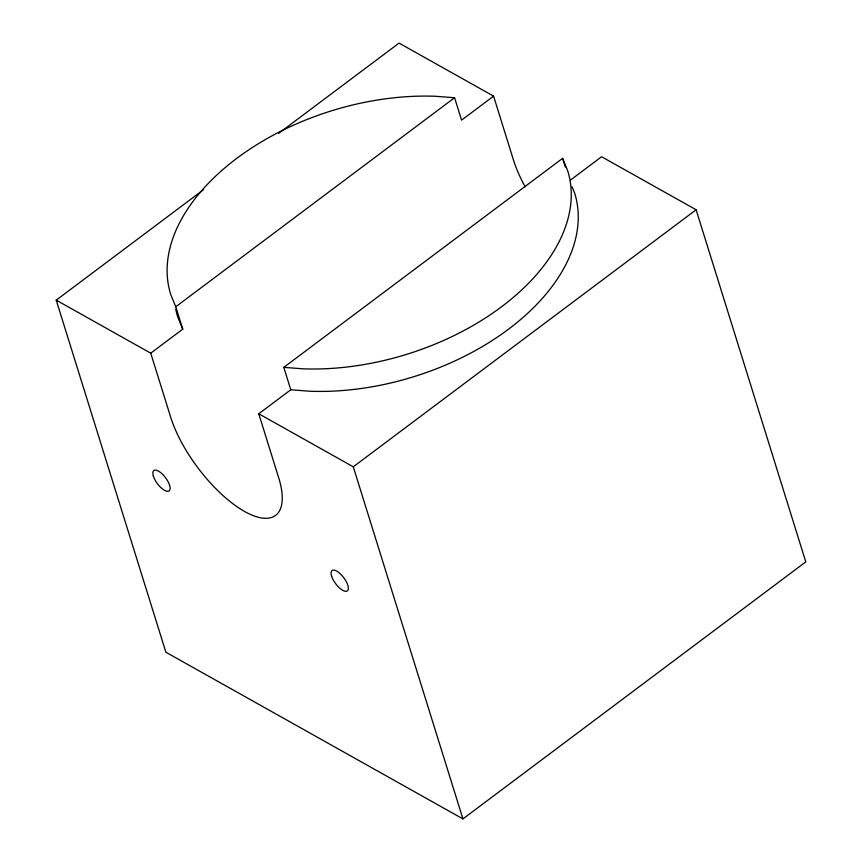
<?xml version="1.0" encoding="UTF-8"?>
<svg xmlns="http://www.w3.org/2000/svg" width="862" height="862" viewBox="0 0 862 862"><rect width="100%" height="100%" fill="white"/><g stroke="black" fill="none" stroke-linecap="round" stroke-linejoin="round"><path stroke-width="1.29" d="M570.655 179.942L601.601 156.744L696.119 209.778L805.787 561.862L462.937 818.9L165.881 652.222L56.213 300.138L203.454 189.748M278.685 133.341L399.063 43.1L493.581 96.135L513.515 160.149A84.853 33.629 53.1 0 0 525.12 186.688M56.213 300.138L150.731 353.172L182.755 329.165L175.773 306.764L454.586 97.729L461.569 120.13L493.581 96.135M283.792 367.374L562.606 158.339L567.616 170.514A207.893 127.425 -17.3 0 1 303.09 368.828L283.792 367.374L290.774 389.775L310.072 391.24A207.893 127.425 -17.3 0 0 574.598 192.926L572.088 186.828M150.731 353.172L170.676 417.186A84.853 33.629 53.1 0 0 244.625 511.511A84.853 33.629 53.1 0 0 278.695 477.796L258.762 413.782L290.774 389.775M258.762 413.782L353.28 466.816L696.119 209.778M454.586 97.729L435.288 96.264A207.893 127.425 -17.3 0 0 170.762 294.588L175.773 306.764M182.755 329.165L177.744 316.99A207.893 127.425 -17.3 0 1 175.729 309.232M562.606 158.339L565.321 167.056M353.28 466.816L462.937 818.9M331.622 576.172A12.725 5.043 53.1 0 0 346.362 591.3A12.725 5.043 53.1 0 0 341.18 574.674A12.725 5.043 53.1 0 0 331.622 576.172M153.382 476.158A12.725 5.043 53.1 0 0 168.122 491.297A12.725 5.043 53.1 0 0 162.95 474.671A12.725 5.043 53.1 0 0 153.382 476.158"/></g></svg>
